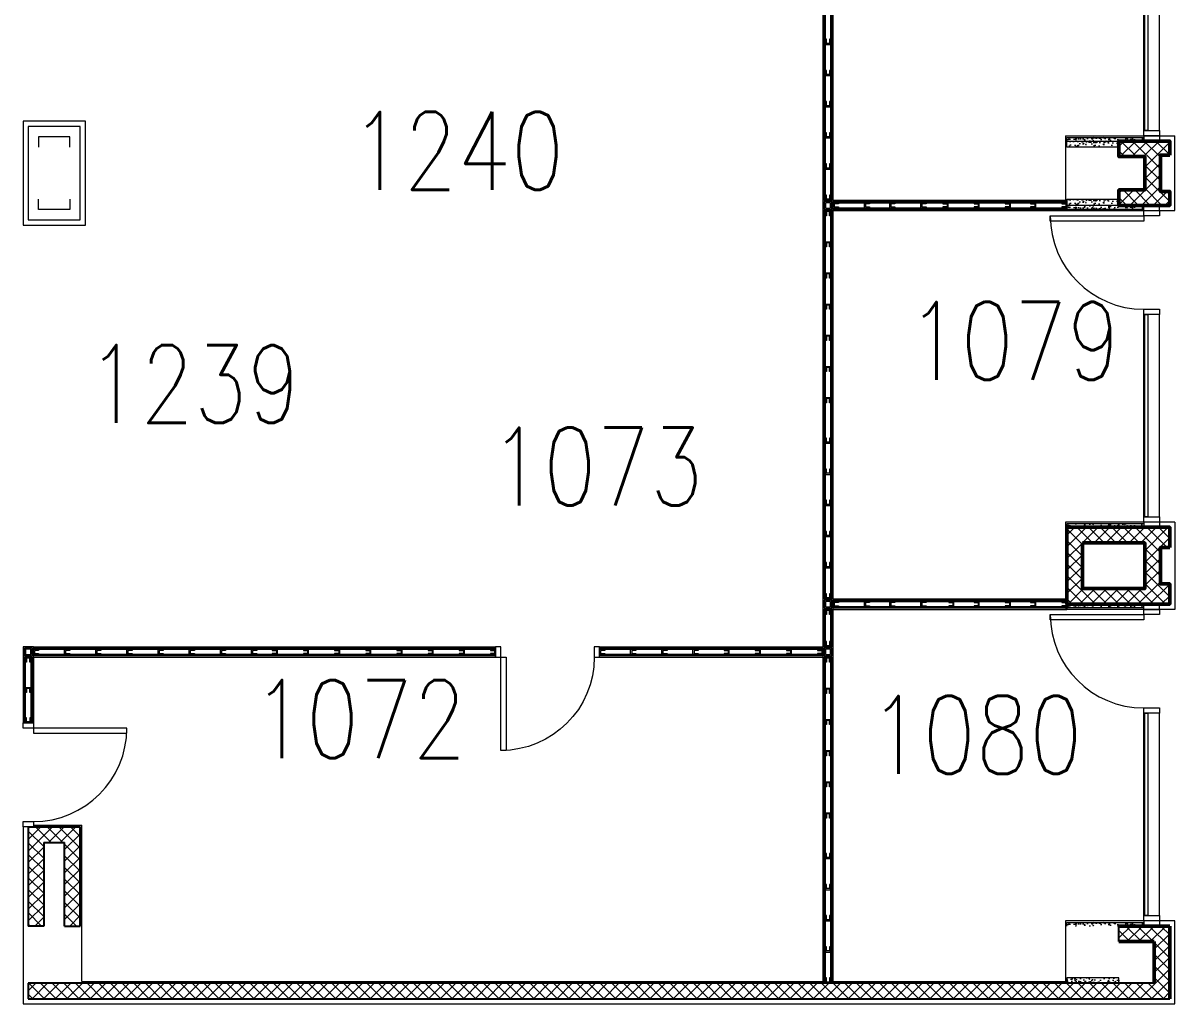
# Model space of a CAD drawing. Header units: inches. Extents: x 13084 to 220150, y 6494 to 167180.
# Drawn here: x 152815 to 163905, y 131130 to 140577 of the extents above; entities that cross this region are included whole.
import ezdxf
from ezdxf.enums import TextEntityAlignment as Align

# ---------------------------------------------------------------- set-up
doc = ezdxf.new("R2010")
doc.units = ezdxf.units.IN
doc.header["$MEASUREMENT"] = 0
for name, color, linetype, lineweight in [('Ground Floor$0$A-G250-M-Walls-Blockwork', 7, 'Continuous', 25), ('Ground Floor$0$A-G250-M-Walls-Concrete', 7, 'Continuous', 20), ('Ground Floor$0$A-G250-M-Walls-Plasterboard-Partition', 7, 'Continuous', 15), ('Ground Floor$0$A-G252-H-Internal-Walls', 251, 'Continuous', 9), ('Ground Floor$0$A-G312-M-Wall-Finish-Plaster', 7, 'Continuous', 15), ('Ground Floor$0$A-G321-M-Window', 251, 'Continuous', 9), ('Ground Floor$0$A-G322-M-Door', 251, 'Continuous', 15), ('Ground Floor$0$Z-Z001-S-Room-Name-Identification-250', 7, 'Continuous', 15)]:
    doc.layers.add(name, color=color, linetype=linetype, lineweight=lineweight)
doc.styles.add('Ground Floor$0$Tag-RomanS', font='romans.shx', dxfattribs={"width": 0.8})
pattern_1 = [(45, (31615.24, 164129.57), (-56.1266, 56.1266), []), (135, (31615.24, 164129.57), (-56.1266, -56.1266), [])]

# ---------------------------------------------------------------- blocks, each defined once
blk = doc.blocks.new('Ground Floor$0$d17')
at = {"layer": 'Ground Floor$0$A-G321-M-Window', "elevation": 0}
blk.add_lwpolyline([(132110, -20764), (132110, -18814), (132140, -18814), (132140, -20764)], close=True, dxfattribs=at)
at = {"layer": 'Ground Floor$0$A-G322-M-Door'}
for p, q in [((132100, -20764, 0), (132100, -18814, 0)), ((132250, -20764, 0), (132250, -18814, 0))]:
    blk.add_line(p, q, dxfattribs=at)
at = {"layer": 'Ground Floor$0$A-G322-M-Door', "elevation": 0}
for points in [[(132100, -17814), (132250, -17814), (132250, -17864), (132100, -17864)], [(131200, -17914), (131200, -17864), (132100, -17864), (132100, -17914)], [(132100, -18764), (132250, -18764), (132250, -18814), (132100, -18814)], [(132100, -20764), (132250, -20764), (132250, -20814), (132100, -20814)]]:
    blk.add_lwpolyline(points, close=True, dxfattribs=at)
at = {"layer": 'Ground Floor$0$A-G322-M-Door'}
blk.add_arc((132100, -17864, 0), 900, 180, 270, dxfattribs=at)
blk = doc.blocks.new('Ground Floor$0$tag-roomname')
at = {"lineweight": 18, "ltscale": 0.01, "style": 'Ground Floor$0$Tag-RomanS', "width": 0.8}
blk.add_attdef('ROOM_NO_2', text='', height=3, dxfattribs=at).set_placement((0, 1.612), align=Align.MIDDLE_CENTER)
at = {"linetype": 'ByBlock', "lineweight": 13, "ltscale": 0.01, "style": 'Ground Floor$0$Tag-RomanS', "width": 0.8, "flags": 1}
for tag, p in [('ROOM_NAME_1', (0, -2.288)), ('AREA', (0, -5.744))]:
    blk.add_attdef(tag, text='', height=2.8, dxfattribs=at).set_placement(p, align=Align.MIDDLE_CENTER)
blk = doc.blocks.new('Ground Floor$0$d1000-100')
at = {"layer": 'Ground Floor$0$A-G322-M-Door'}
for points in [[(100, 1002), (50, 1002), (50, 102), (100, 102)], [(0, 102), (50, 102), (50, 2), (0, 2)], [(950, 102), (1000, 102), (1000, 2), (950, 2)]]:
    blk.add_lwpolyline(points, close=True, dxfattribs=at)
blk.add_arc((50, 102), 900, 0, 90, dxfattribs=at)

msp = doc.modelspace()

# ---------------------------------------------------------------- hatches: boundary and pattern name
at = {"layer": 'Ground Floor$0$A-G252-H-Internal-Walls'}
h = msp.add_hatch(dxfattribs=at)
h.set_pattern_fill('AR-CONC', color=256, scale=0.5, angle=90, style=0)
h.set_pattern_definition([(220, (31615.24, 121640.51), (7.969543, -91.092334), [9.525, -104.775]), (275, (31615.24, 121640.51), (-95.52832, 17.62141), [7.62, -83.82]), (169.549, (31615.9, 121632.92), (-87.558344, -73.47125), [8.095, -89.045]), (223.8158, (31589.84, 121640.51), (21.02116, -135.53952), [14.2875, -157.1625]), (173.3644, (31591.59, 121629.22), (-123.71278, -118.70212), [12.1425, -133.5675]), (278.816, (31589.84, 121640.51), (-123.71256, -118.7023), [11.43, -125.73]), (249, (31596.19, 121627.81), (51.13276, -75.80744), [9.525, -104.775]), (304, (31596.19, 121627.81), (-92.09398, -30.901014), [7.62, -83.82]), (198.5486, (31600.45, 121621.495), (-40.96143, -106.708245), [8.095, -89.045]), (232.5, (31615.24, 121640.512), (-42.2775194, -1.544302), [0, -82.804, 0, -85.09, 0, -84.1375]), (262.5, (31615.24, 121640.51), (-50.090287, -33.409831), [0, -48.514, 0, -80.899, 0, -32.0675]), (302.5, (31615.24, 121668.833), (2.864372, -67.795298), [0, -31.75, 0, -99.06, 0, -131.445]), (312.5, (31615.24, 121681.533), (-12.713246, -74.06459), [0, -41.275, 0, -65.786, 0, -93.345])])
h.paths.add_polyline_path([(163605, 139440), (163365, 139440), (163115, 139440), (163115, 139475), (163605, 139475)])
h.paths.add_polyline_path([(163115, 139440), (162865, 139440), (162865, 139475), (163115, 139475)])
h = msp.add_hatch(dxfattribs=at)
h.set_pattern_fill('AR-CONC', color=256, scale=0.5, angle=90, style=0)
h.set_pattern_definition([(140, (31615.24, 157189.57), (7.969543, 91.092334), [9.525, -104.775]), (85, (31615.24, 157189.57), (-95.52832, -17.62141), [7.62, -83.82]), (190.451, (31615.9, 157197.16), (-87.558344, 73.47125), [8.095, -89.045]), (136.1842, (31589.84, 157189.57), (21.02116, 135.53952), [14.2875, -157.1625]), (186.6356, (31591.59, 157200.86), (-123.71278, 118.70212), [12.1425, -133.5675]), (81.184, (31589.84, 157189.57), (-123.71256, 118.7023), [11.43, -125.73]), (111, (31596.19, 157202.27), (51.13276, 75.80744), [9.525, -104.775]), (56, (31596.19, 157202.27), (-92.09398, 30.901014), [7.62, -83.82]), (161.4514, (31600.45, 157208.59), (-40.96143, 106.708245), [8.095, -89.045]), (127.5, (31615.24, 157189.57), (-42.2775194, 1.544302), [0, -82.804, 0, -85.09, 0, -84.1375]), (97.5, (31615.24, 157189.57), (-50.090287, 33.409831), [0, -48.514, 0, -80.899, 0, -32.0675]), (57.5, (31615.24, 157161.25), (2.864372, 67.795298), [0, -31.75, 0, -99.06, 0, -131.445]), (47.5, (31615.24, 157148.55), (-12.713246, 74.06459), [0, -41.275, 0, -65.786, 0, -93.345])])
h.paths.add_polyline_path([(163365, 139440), (163115, 139440), (163115, 139391), (163365, 139391)])
h.paths.add_polyline_path([(163115, 139440), (162865, 139440), (162865, 139391), (163115, 139391)])
h = msp.add_hatch(dxfattribs=at)
h.set_pattern_fill('ANSI37', color=256, scale=25, style=0)
h.set_pattern_definition([(45, (31615.24, 164119.26), (-56.1266, 56.1266), []), (135, (31615.24, 164119.26), (-56.1266, -56.1266), [])])
h.paths.add_polyline_path([(163765, 139305), (163855, 139305), (163855, 139440), (163365, 139440), (163365, 139290), (163615, 139290), (163615, 138970), (163365, 138970), (163365, 138820), (163855, 138820), (163855, 138955), (163765, 138955)])
h = msp.add_hatch(dxfattribs=at)
h.set_pattern_fill('AR-CONC', color=256, scale=0.5, angle=90, style=0)
h.set_pattern_definition([(140, (31615.24, 156629.57), (7.969543, 91.092334), [9.525, -104.775]), (85, (31615.24, 156629.57), (-95.52832, -17.62141), [7.62, -83.82]), (190.451, (31615.9, 156637.16), (-87.558344, 73.47125), [8.095, -89.045]), (136.1842, (31589.84, 156629.57), (21.02116, 135.53952), [14.2875, -157.1625]), (186.6356, (31591.59, 156640.86), (-123.71278, 118.70212), [12.1425, -133.5675]), (81.184, (31589.84, 156629.57), (-123.71256, 118.7023), [11.43, -125.73]), (111, (31596.19, 156642.27), (51.13276, 75.80744), [9.525, -104.775]), (56, (31596.19, 156642.27), (-92.09398, 30.901014), [7.62, -83.82]), (161.4514, (31600.45, 156648.59), (-40.96143, 106.708245), [8.095, -89.045]), (127.5, (31615.24, 156629.57), (-42.2775194, 1.544302), [0, -82.804, 0, -85.09, 0, -84.1375]), (97.5, (31615.24, 156629.57), (-50.090287, 33.409831), [0, -48.514, 0, -80.899, 0, -32.0675]), (57.5, (31615.24, 156601.25), (2.864372, 67.795298), [0, -31.75, 0, -99.06, 0, -131.445]), (47.5, (31615.24, 156588.55), (-12.713246, 74.06459), [0, -41.275, 0, -65.786, 0, -93.345])])
h.paths.add_polyline_path([(163365, 138880), (163115, 138880), (163115, 138831), (163365, 138831)])
h.paths.add_polyline_path([(163115, 138880), (162865, 138880), (162865, 138831), (163115, 138831)])
h = msp.add_hatch(dxfattribs=at)
h.set_pattern_fill('AR-CONC', color=256, scale=0.5, angle=90, style=0)
h.set_pattern_definition([(140, (31615.24, 156618.63), (7.969543, 91.092334), [9.525, -104.775]), (85, (31615.24, 156618.63), (-95.52832, -17.62141), [7.62, -83.82]), (190.451, (31615.9, 156626.22), (-87.558344, 73.47125), [8.095, -89.045]), (136.1842, (31589.84, 156618.63), (21.02116, 135.53952), [14.2875, -157.1625]), (186.6356, (31591.59, 156629.92), (-123.71278, 118.70212), [12.1425, -133.5675]), (81.184, (31589.84, 156618.63), (-123.71256, 118.7023), [11.43, -125.73]), (111, (31596.19, 156631.33), (51.13276, 75.80744), [9.525, -104.775]), (56, (31596.19, 156631.33), (-92.09398, 30.901014), [7.62, -83.82]), (161.4514, (31600.45, 156637.64), (-40.96143, 106.708245), [8.095, -89.045]), (127.5, (31615.24, 156618.627), (-42.2775194, 1.544302), [0, -82.804, 0, -85.09, 0, -84.1375]), (97.5, (31615.24, 156618.627), (-50.090287, 33.409831), [0, -48.514, 0, -80.899, 0, -32.0675]), (57.5, (31615.24, 156590.306), (2.864372, 67.795298), [0, -31.75, 0, -99.06, 0, -131.445]), (47.5, (31615.24, 156577.606), (-12.713246, 74.06459), [0, -41.275, 0, -65.786, 0, -93.345])])
h.paths.add_polyline_path([(163605, 138820), (163365, 138820), (163115, 138820), (163115, 138785), (163605, 138785)])
h.paths.add_polyline_path([(163115, 138820), (162865, 138820), (162865, 138785), (163115, 138785)])
h = msp.add_hatch(dxfattribs=at)
h.set_pattern_fill('AR-CONC', color=256, scale=0.5, angle=90, style=0)
h.set_pattern_definition([(140, (31615.24, 153553.63), (7.969543, 91.092334), [9.525, -104.775]), (85, (31615.24, 153553.63), (-95.52832, -17.62141), [7.62, -83.82]), (190.451, (31615.9, 153561.22), (-87.558344, 73.47125), [8.095, -89.045]), (136.1842, (31589.84, 153553.63), (21.02116, 135.53952), [14.2875, -157.1625]), (186.6356, (31591.59, 153564.92), (-123.71278, 118.70212), [12.1425, -133.5675]), (81.184, (31589.84, 153553.63), (-123.71256, 118.7023), [11.43, -125.73]), (111, (31596.19, 153566.33), (51.13276, 75.80744), [9.525, -104.775]), (56, (31596.19, 153566.33), (-92.09398, 30.901014), [7.62, -83.82]), (161.4514, (31600.45, 153572.64), (-40.96143, 106.708245), [8.095, -89.045]), (127.5, (31615.24, 153553.627), (-42.2775194, 1.544302), [0, -82.804, 0, -85.09, 0, -84.1375]), (97.5, (31615.24, 153553.627), (-50.090287, 33.409831), [0, -48.514, 0, -80.899, 0, -32.0675]), (57.5, (31615.24, 153525.306), (2.864372, 67.795298), [0, -31.75, 0, -99.06, 0, -131.445]), (47.5, (31615.24, 153512.606), (-12.713246, 74.06459), [0, -41.275, 0, -65.786, 0, -93.345])])
h.paths.add_polyline_path([(163605, 135755), (163365, 135755), (163115, 135755), (163115, 135720), (163605, 135720)])
h.paths.add_polyline_path([(163115, 135755), (162865, 135755), (162865, 135720), (163115, 135720)])
h = msp.add_hatch(dxfattribs=at)
h.set_pattern_fill('ANSI37', color=256, scale=25, style=0)
h.set_pattern_definition(pattern_1)
h.paths.add_polyline_path([(162865, 135720), (162865, 134980), (163855, 134980), (163855, 135175), (163765, 135175), (163765, 135525), (163855, 135525), (163855, 135720)])
h.paths.add_polyline_path([(163615, 135570), (163615, 135130), (163015, 135130), (163015, 135570)], flags=16)
h = msp.add_hatch(dxfattribs=at)
h.set_pattern_fill('AR-CONC', color=256, scale=0.5, angle=90, style=0)
h.set_pattern_definition([(220, (31615.24, 117145.82), (7.969543, -91.092334), [9.525, -104.775]), (275, (31615.24, 117145.82), (-95.52832, 17.62141), [7.62, -83.82]), (169.549, (31615.9, 117138.23), (-87.558344, -73.47125), [8.095, -89.045]), (223.8158, (31589.84, 117145.82), (21.02116, -135.53952), [14.2875, -157.1625]), (173.3644, (31591.59, 117134.52), (-123.71278, -118.70212), [12.1425, -133.5675]), (278.816, (31589.84, 117145.82), (-123.71256, -118.7023), [11.43, -125.73]), (249, (31596.19, 117133.12), (51.13276, -75.80744), [9.525, -104.775]), (304, (31596.19, 117133.12), (-92.09398, -30.901014), [7.62, -83.82]), (198.5486, (31600.45, 117126.8), (-40.96143, -106.708245), [8.095, -89.045]), (232.5, (31615.24, 117145.82), (-42.2775194, -1.544302), [0, -82.804, 0, -85.09, 0, -84.1375]), (262.5, (31615.24, 117145.82), (-50.090287, -33.409831), [0, -48.514, 0, -80.899, 0, -32.0675]), (302.5, (31615.24, 117174.14), (2.864372, -67.795298), [0, -31.75, 0, -99.06, 0, -131.445]), (312.5, (31615.24, 117186.84), (-12.713246, -74.06459), [0, -41.275, 0, -65.786, 0, -93.345])])
h.paths.add_polyline_path([(163605, 134945), (163365, 134945), (163115, 134945), (163115, 134980), (163605, 134980)])
h.paths.add_polyline_path([(163115, 134945), (162865, 134945), (162865, 134980), (163115, 134980)])
h = msp.add_hatch(dxfattribs=at)
h.set_pattern_fill('ANSI37', color=256, scale=25, style=0)
h.set_pattern_definition([(45, (31615.24, 164129.57), (-56.1266, 56.1266), []), (135, (31615.24, 164129.57), (-56.1266, -56.1266), [])])
h.paths.add_polyline_path([(153365, 132836), (153115, 132836), (153115, 132686), (153215, 132686), (153215, 131880), (153365, 131880)])
h.paths.add_polyline_path([(153015, 132686), (153115, 132686), (153115, 132836), (152865, 132836), (152865, 131880), (153015, 131880)])
h = msp.add_hatch(dxfattribs=at)
h.set_pattern_fill('ANSI37', color=256, scale=25, style=0)
h.set_pattern_definition(pattern_1)
h.paths.add_polyline_path([(163855, 131180), (163855, 131880), (163365, 131880), (163365, 131730), (163705, 131730), (163705, 131330), (152865, 131330), (152865, 131180)])
h = msp.add_hatch(dxfattribs=at)
h.set_pattern_fill('AR-CONC', color=256, scale=0.5, angle=90, style=0)
h.set_pattern_definition([(220, (31615.24, 114080.51), (7.969543, -91.092334), [9.525, -104.775]), (275, (31615.24, 114080.51), (-95.52832, 17.62141), [7.62, -83.82]), (169.549, (31615.9, 114072.92), (-87.558344, -73.47125), [8.095, -89.045]), (223.8158, (31589.84, 114080.51), (21.02116, -135.53952), [14.2875, -157.1625]), (173.3644, (31591.59, 114069.22), (-123.71278, -118.70212), [12.1425, -133.5675]), (278.816, (31589.84, 114080.51), (-123.71256, -118.7023), [11.43, -125.73]), (249, (31596.19, 114067.81), (51.13276, -75.80744), [9.525, -104.775]), (304, (31596.19, 114067.81), (-92.09398, -30.901014), [7.62, -83.82]), (198.5486, (31600.45, 114061.495), (-40.96143, -106.708245), [8.095, -89.045]), (232.5, (31615.24, 114080.512), (-42.2775194, -1.544302), [0, -82.804, 0, -85.09, 0, -84.1375]), (262.5, (31615.24, 114080.51), (-50.090287, -33.409831), [0, -48.514, 0, -80.899, 0, -32.0675]), (302.5, (31615.24, 114108.833), (2.864372, -67.795298), [0, -31.75, 0, -99.06, 0, -131.445]), (312.5, (31615.24, 114121.533), (-12.713246, -74.06459), [0, -41.275, 0, -65.786, 0, -93.345])])
h.paths.add_polyline_path([(163605, 131880), (163365, 131880), (163115, 131880), (163115, 131915), (163605, 131915)])
h.paths.add_polyline_path([(163115, 131880), (162865, 131880), (162865, 131915), (163115, 131915)])
h = msp.add_hatch(dxfattribs=at)
h.set_pattern_fill('AR-CONC', color=256, scale=0.5, angle=90, style=0)
h.set_pattern_definition([(140, (31615.24, 164129.57), (7.969543, 91.092334), [9.525, -104.775]), (85, (31615.24, 164129.57), (-95.52832, -17.62141), [7.62, -83.82]), (190.451, (31615.9, 164137.16), (-87.558344, 73.47125), [8.095, -89.045]), (136.1842, (31589.84, 164129.57), (21.02116, 135.53952), [14.2875, -157.1625]), (186.6356, (31591.59, 164140.86), (-123.71278, 118.70212), [12.1425, -133.5675]), (81.184, (31589.84, 164129.57), (-123.71256, 118.7023), [11.43, -125.73]), (111, (31596.19, 164142.27), (51.13276, 75.80744), [9.525, -104.775]), (56, (31596.19, 164142.27), (-92.09398, 30.901014), [7.62, -83.82]), (161.4514, (31600.45, 164148.59), (-40.96143, 106.708245), [8.095, -89.045]), (127.5, (31615.24, 164129.57), (-42.2775194, 1.544302), [0, -82.804, 0, -85.09, 0, -84.1375]), (97.5, (31615.24, 164129.57), (-50.090287, 33.409831), [0, -48.514, 0, -80.899, 0, -32.0675]), (57.5, (31615.24, 164101.25), (2.864372, 67.795298), [0, -31.75, 0, -99.06, 0, -131.445]), (47.5, (31615.24, 164088.55), (-12.713246, 74.06459), [0, -41.275, 0, -65.786, 0, -93.345])])
h.paths.add_polyline_path([(163365, 131380), (163115, 131380), (163115, 131330), (163365, 131330)])
h.paths.add_polyline_path([(163115, 131380), (162865, 131380), (162865, 131330), (163115, 131330)])

# ---------------------------------------------------------------- linework, layer by layer
at = {"layer": 'Ground Floor$0$A-G250-M-Walls-Blockwork'}
for p, q in [((152865, 132836), (152865, 131880)), ((152865, 132836, 0), (153365, 132836, 0)), ((153365, 131880), (153365, 132836)), ((153015, 132686), (153015, 131880)), ((153015, 132686, 0), (153215, 132686, 0)), ((153215, 131880), (153215, 132686)), ((153015, 131880), (152865, 131880)), ((153215, 131880), (153365, 131880)), ((163365, 131730, 0), (163365, 131880, 0)), ((163705, 131330, 0), (152865, 131330)), ((152865, 131330), (152865, 131180)), ((152865, 131180), (163855, 131180, 0))]:
    msp.add_line(p, q, dxfattribs=at)
at = {"layer": 'Ground Floor$0$A-G250-M-Walls-Blockwork', "lineweight": 50, "ltscale": 0.02}
for p, q in [((163365, 131880, 0), (163855, 131880, 0)), ((163855, 131880, 0), (163855, 131180, 0)), ((163705, 131730, 0), (163365, 131730, 0)), ((163705, 131730, 0), (163705, 131330, 0))]:
    msp.add_line(p, q, dxfattribs=at)
at = {"layer": 'Ground Floor$0$A-G250-M-Walls-Blockwork', "lineweight": 50, "ltscale": 0.02, "elevation": 0}
for points in [[(163855, 139305), (163765, 139305), (163765, 138955), (163855, 138955), (163855, 138820), (163365, 138820), (163365, 138970), (163615, 138970), (163615, 139290), (163365, 139290), (163365, 139440), (163855, 139440), (163855, 139305)], [(163855, 135525), (163765, 135525), (163765, 135175), (163855, 135175), (163855, 134980), (162865, 134980), (162865, 135720), (163855, 135720), (163855, 135525)]]:
    msp.add_lwpolyline(points, dxfattribs=at)
msp.add_lwpolyline([(163015, 135570), (163615, 135570), (163615, 135130), (163015, 135130)], close=True, dxfattribs=at)
at = {"layer": 'Ground Floor$0$A-G250-M-Walls-Concrete', "elevation": 0}
msp.add_lwpolyline([(162865, 139440), (163365, 139440), (163365, 139380), (162865, 139380)], close=True, dxfattribs=at)
at = {"layer": 'Ground Floor$0$A-G250-M-Walls-Concrete'}
for points in [[(162865, 138880), (163365, 138880), (163365, 138820), (162865, 138820)], [(163365, 131380), (162865, 131380), (162865, 131330), (163365, 131330)]]:
    msp.add_lwpolyline(points, close=True, dxfattribs=at)
at = {"layer": 'Ground Floor$0$A-G250-M-Walls-Plasterboard-Partition'}
for p, q in [((160515, 146930, 0), (160515, 134550, 0)), ((160615, 138870, 0), (160615, 142576, 0)), ((160528, 138870, 0), (160528, 142490, 0)), ((160540, 138870, 0), (160540, 142490, 0)), ((160590, 142490, 0), (160590, 138870, 0)), ((160603, 142490, 0), (160603, 138870, 0)), ((160615, 138890, 0), (160615, 140514, 0)), ((160615, 138870, 0), (162865, 138870, 0)), ((160615, 138857, 0), (162865, 138857, 0)), ((162865, 138870, 0), (162865, 138770, 0)), ((160528, 135030, 0), (160528, 138770, 0)), ((160540, 135030, 0), (160540, 138770, 0)), ((160590, 138770, 0), (160590, 135030, 0)), ((160603, 138770, 0), (160603, 135030, 0)), ((160615, 138845, 0), (162865, 138845, 0)), ((162865, 138795, 0), (160615, 138795, 0)), ((162865, 138782, 0), (160615, 138782, 0)), ((160615, 137539, 0), (160615, 138770, 0)), ((160615, 138770, 0), (162865, 138770, 0)), ((160615, 135030, 0), (160615, 138761, 0)), ((160615, 135085, 0), (160615, 136539, 0)), ((160615, 135030, 0), (162865, 135030, 0)), ((160615, 135017, 0), (162865, 135017, 0)), ((160615, 135005, 0), (162865, 135005, 0)), ((162865, 135030), (162865, 134930, 0)), ((160528, 134570, 0), (160528, 134930, 0)), ((160540, 134570, 0), (160540, 134930, 0)), ((160590, 134930, 0), (160590, 134570, 0)), ((160603, 134930, 0), (160603, 134570, 0)), ((162865, 134955, 0), (160615, 134955, 0)), ((162865, 134942, 0), (160615, 134942, 0)), ((160615, 133748, 0), (160615, 134930, 0)), ((160615, 134930, 0), (162865, 134930, 0)), ((160615, 131330, 0), (160615, 134911, 0)), ((152815, 134570, 0), (152815, 133836, 0)), ((152915, 134570, 0), (157365, 134570, 0)), ((152915, 134557, 0), (157365, 134557, 0)), ((152915, 134545, 0), (157365, 134545, 0)), ((157365, 134470, 0), (157365, 134570, 0)), ((158365, 134570, 0), (160515, 134570, 0)), ((158365, 134470, 0), (158365, 134570, 0)), ((158365, 134557, 0), (160515, 134557, 0)), ((158365, 134545, 0), (160515, 134545, 0)), ((152828, 133836, 0), (152828, 134470, 0)), ((152840, 133836, 0), (152840, 134470, 0)), ((152890, 134470, 0), (152890, 133836, 0)), ((152903, 134470, 0), (152903, 133836, 0)), ((157365, 134495, 0), (152915, 134495, 0)), ((157365, 134482, 0), (152915, 134482, 0)), ((152915, 134470, 0), (152915, 133836, 0)), ((152915, 134470, 0), (157365, 134470, 0)), ((160515, 134495, 0), (158365, 134495, 0)), ((160515, 134482, 0), (158365, 134482, 0)), ((158365, 134470, 0), (160515, 134470, 0)), ((160515, 134470, 0), (160515, 131330, 0)), ((160528, 131330, 0), (160528, 134470, 0)), ((160540, 131330, 0), (160540, 134470, 0)), ((160590, 134470, 0), (160590, 131330, 0)), ((160603, 134470, 0), (160603, 131330, 0)), ((152815, 133836, 0), (152915, 133836, 0)), ((160615, 131470, 0), (160615, 132798, 0)), ((160615, 132242, 0), (160615, 132647, 0)), ((160615, 131330, 0), (160515, 131330, 0))]:
    msp.add_line(p, q, dxfattribs=at)
at = {"layer": 'Ground Floor$0$A-G250-M-Walls-Plasterboard-Partition', "elevation": 0}
for points in [[(160540, 140370), (160590, 140370), (160590, 140420), (160580, 140420), (160580, 140380), (160550, 140380), (160550, 140420), (160540, 140420)], [(160540, 140070), (160590, 140070), (160590, 140120), (160580, 140120), (160580, 140080), (160550, 140080), (160550, 140120), (160540, 140120)], [(160540, 139770), (160590, 139770), (160590, 139820), (160580, 139820), (160580, 139780), (160550, 139780), (160550, 139820), (160540, 139820)], [(160540, 139470), (160590, 139470), (160590, 139520), (160580, 139520), (160580, 139480), (160550, 139480), (160550, 139520), (160540, 139520)], [(160540, 139170), (160590, 139170), (160590, 139220), (160580, 139220), (160580, 139180), (160550, 139180), (160550, 139220), (160540, 139220)], [(160615, 138870), (160515, 138870), (160515, 138770), (160615, 138770)], [(160603, 138857), (160528, 138857), (160528, 138782), (160603, 138782)], [(160540, 138870), (160590, 138870), (160590, 138920), (160580, 138920), (160580, 138880), (160550, 138880), (160550, 138920), (160540, 138920)], [(160590, 138845), (160540, 138845), (160540, 138795), (160590, 138795)], [(160540, 138770), (160590, 138770), (160590, 138720), (160580, 138720), (160580, 138760), (160550, 138760), (160550, 138720), (160540, 138720)], [(160615, 138795), (160615, 138845), (160665, 138845), (160665, 138835), (160625, 138835), (160625, 138805), (160665, 138805), (160665, 138795)], [(160915, 138795), (160915, 138845), (160965, 138845), (160965, 138835), (160925, 138835), (160925, 138805), (160965, 138805), (160965, 138795)], [(161159, 138795), (161159, 138845), (161209, 138845), (161209, 138835), (161169, 138835), (161169, 138805), (161209, 138805), (161209, 138795)], [(161459, 138795), (161459, 138845), (161509, 138845), (161509, 138835), (161469, 138835), (161469, 138805), (161509, 138805), (161509, 138795)], [(161721, 138795), (161721, 138845), (161671, 138845), (161671, 138835), (161711, 138835), (161711, 138805), (161671, 138805), (161671, 138795)], [(162021, 138795), (162021, 138845), (161971, 138845), (161971, 138835), (162011, 138835), (162011, 138805), (161971, 138805), (161971, 138795)], [(162321, 138795), (162321, 138845), (162271, 138845), (162271, 138835), (162311, 138835), (162311, 138805), (162271, 138805), (162271, 138795)], [(162565, 138795), (162565, 138845), (162515, 138845), (162515, 138835), (162555, 138835), (162555, 138805), (162515, 138805), (162515, 138795)], [(162865, 138795), (162865, 138845), (162815, 138845), (162815, 138835), (162855, 138835), (162855, 138805), (162815, 138805), (162815, 138795)], [(160540, 138470), (160590, 138470), (160590, 138420), (160580, 138420), (160580, 138460), (160550, 138460), (160550, 138420), (160540, 138420)], [(160540, 138170), (160590, 138170), (160590, 138120), (160580, 138120), (160580, 138160), (160550, 138160), (160550, 138120), (160540, 138120)], [(160540, 137870), (160590, 137870), (160590, 137820), (160580, 137820), (160580, 137860), (160550, 137860), (160550, 137820), (160540, 137820)], [(160540, 137570), (160590, 137570), (160590, 137520), (160580, 137520), (160580, 137560), (160550, 137560), (160550, 137520), (160540, 137520)], [(160540, 137270), (160590, 137270), (160590, 137220), (160580, 137220), (160580, 137260), (160550, 137260), (160550, 137220), (160540, 137220)], [(160540, 136970), (160590, 136970), (160590, 136920), (160580, 136920), (160580, 136960), (160550, 136960), (160550, 136920), (160540, 136920)], [(160540, 136530), (160590, 136530), (160590, 136580), (160580, 136580), (160580, 136540), (160550, 136540), (160550, 136580), (160540, 136580)], [(160540, 136230), (160590, 136230), (160590, 136280), (160580, 136280), (160580, 136240), (160550, 136240), (160550, 136280), (160540, 136280)], [(160540, 135930), (160590, 135930), (160590, 135980), (160580, 135980), (160580, 135940), (160550, 135940), (160550, 135980), (160540, 135980)], [(160540, 135630), (160590, 135630), (160590, 135680), (160580, 135680), (160580, 135640), (160550, 135640), (160550, 135680), (160540, 135680)], [(160540, 135330), (160590, 135330), (160590, 135380), (160580, 135380), (160580, 135340), (160550, 135340), (160550, 135380), (160540, 135380)], [(160540, 135030), (160590, 135030), (160590, 135080), (160580, 135080), (160580, 135040), (160550, 135040), (160550, 135080), (160540, 135080)], [(160615, 135030), (160515, 135030), (160515, 134930), (160615, 134930)], [(160603, 135017), (160528, 135017), (160528, 134942), (160603, 134942)], [(160590, 135005), (160540, 135005), (160540, 134955), (160590, 134955)], [(160615, 134955), (160615, 135005), (160665, 135005), (160665, 134995), (160625, 134995), (160625, 134965), (160665, 134965), (160665, 134955)], [(160915, 134955), (160915, 135005), (160965, 135005), (160965, 134995), (160925, 134995), (160925, 134965), (160965, 134965), (160965, 134955)], [(161159, 134955), (161159, 135005), (161209, 135005), (161209, 134995), (161169, 134995), (161169, 134965), (161209, 134965), (161209, 134955)], [(161459, 134955), (161459, 135005), (161509, 135005), (161509, 134995), (161469, 134995), (161469, 134965), (161509, 134965), (161509, 134955)], [(161777, 134955), (161777, 135005), (161727, 135005), (161727, 134995), (161767, 134995), (161767, 134965), (161727, 134965), (161727, 134955)], [(162021, 134955), (162021, 135005), (161971, 135005), (161971, 134995), (162011, 134995), (162011, 134965), (161971, 134965), (161971, 134955)], [(162321, 134955), (162321, 135005), (162271, 135005), (162271, 134995), (162311, 134995), (162311, 134965), (162271, 134965), (162271, 134955)], [(162565, 134955), (162565, 135005), (162515, 135005), (162515, 134995), (162555, 134995), (162555, 134965), (162515, 134965), (162515, 134955)], [(162865, 134955), (162865, 135005), (162815, 135005), (162815, 134995), (162855, 134995), (162855, 134965), (162815, 134965), (162815, 134955)], [(160540, 134930), (160590, 134930), (160590, 134880), (160580, 134880), (160580, 134920), (160550, 134920), (160550, 134880), (160540, 134880)], [(152915, 134570), (152815, 134570), (152815, 134470), (152915, 134470)], [(152903, 134557), (152828, 134557), (152828, 134482), (152903, 134482)], [(152890, 134545), (152840, 134545), (152840, 134495), (152890, 134495)], [(152915, 134495), (152915, 134545), (152965, 134545), (152965, 134535), (152925, 134535), (152925, 134505), (152965, 134505), (152965, 134495)], [(153215, 134495), (153215, 134545), (153265, 134545), (153265, 134535), (153225, 134535), (153225, 134505), (153265, 134505), (153265, 134495)], [(153515, 134495), (153515, 134545), (153565, 134545), (153565, 134535), (153525, 134535), (153525, 134505), (153565, 134505), (153565, 134495)], [(153815, 134495), (153815, 134545), (153865, 134545), (153865, 134535), (153825, 134535), (153825, 134505), (153865, 134505), (153865, 134495)], [(154115, 134495), (154115, 134545), (154165, 134545), (154165, 134535), (154125, 134535), (154125, 134505), (154165, 134505), (154165, 134495)], [(154415, 134495), (154415, 134545), (154465, 134545), (154465, 134535), (154425, 134535), (154425, 134505), (154465, 134505), (154465, 134495)], [(154715, 134495), (154715, 134545), (154765, 134545), (154765, 134535), (154725, 134535), (154725, 134505), (154765, 134505), (154765, 134495)], [(155015, 134495), (155015, 134545), (155065, 134545), (155065, 134535), (155025, 134535), (155025, 134505), (155065, 134505), (155065, 134495)], [(155265, 134495), (155265, 134545), (155215, 134545), (155215, 134535), (155255, 134535), (155255, 134505), (155215, 134505), (155215, 134495)], [(155565, 134495), (155565, 134545), (155515, 134545), (155515, 134535), (155555, 134535), (155555, 134505), (155515, 134505), (155515, 134495)], [(155865, 134495), (155865, 134545), (155815, 134545), (155815, 134535), (155855, 134535), (155855, 134505), (155815, 134505), (155815, 134495)], [(156165, 134495), (156165, 134545), (156115, 134545), (156115, 134535), (156155, 134535), (156155, 134505), (156115, 134505), (156115, 134495)], [(156465, 134495), (156465, 134545), (156415, 134545), (156415, 134535), (156455, 134535), (156455, 134505), (156415, 134505), (156415, 134495)], [(156765, 134495), (156765, 134545), (156715, 134545), (156715, 134535), (156755, 134535), (156755, 134505), (156715, 134505), (156715, 134495)], [(157065, 134495), (157065, 134545), (157015, 134545), (157015, 134535), (157055, 134535), (157055, 134505), (157015, 134505), (157015, 134495)], [(157365, 134495), (157365, 134545), (157315, 134545), (157315, 134535), (157355, 134535), (157355, 134505), (157315, 134505), (157315, 134495)], [(158365, 134495), (158365, 134545), (158415, 134545), (158415, 134535), (158375, 134535), (158375, 134505), (158415, 134505), (158415, 134495)], [(158665, 134495), (158665, 134545), (158715, 134545), (158715, 134535), (158675, 134535), (158675, 134505), (158715, 134505), (158715, 134495)], [(158965, 134495), (158965, 134545), (159015, 134545), (159015, 134535), (158975, 134535), (158975, 134505), (159015, 134505), (159015, 134495)], [(159265, 134495), (159265, 134545), (159315, 134545), (159315, 134535), (159275, 134535), (159275, 134505), (159315, 134505), (159315, 134495)], [(159615, 134495), (159615, 134545), (159565, 134545), (159565, 134535), (159605, 134535), (159605, 134505), (159565, 134505), (159565, 134495)], [(159915, 134495), (159915, 134545), (159865, 134545), (159865, 134535), (159905, 134535), (159905, 134505), (159865, 134505), (159865, 134495)], [(160215, 134495), (160215, 134545), (160165, 134545), (160165, 134535), (160205, 134535), (160205, 134505), (160165, 134505), (160165, 134495)], [(160515, 134495), (160515, 134545), (160465, 134545), (160465, 134535), (160505, 134535), (160505, 134505), (160465, 134505), (160465, 134495)], [(160615, 134570), (160515, 134570), (160515, 134470), (160615, 134470)], [(160603, 134557), (160528, 134557), (160528, 134482), (160603, 134482)], [(160540, 134570), (160590, 134570), (160590, 134620), (160580, 134620), (160580, 134580), (160550, 134580), (160550, 134620), (160540, 134620)], [(160590, 134545), (160540, 134545), (160540, 134495), (160590, 134495)], [(152840, 134470), (152890, 134470), (152890, 134420), (152880, 134420), (152880, 134460), (152850, 134460), (152850, 134420), (152840, 134420)], [(160540, 134470), (160590, 134470), (160590, 134420), (160580, 134420), (160580, 134460), (160550, 134460), (160550, 134420), (160540, 134420)], [(152840, 134178), (152890, 134178), (152890, 134128), (152880, 134128), (152880, 134168), (152850, 134168), (152850, 134128), (152840, 134128)], [(160540, 134170), (160590, 134170), (160590, 134120), (160580, 134120), (160580, 134160), (160550, 134160), (160550, 134120), (160540, 134120)], [(152840, 133836), (152890, 133836), (152890, 133886), (152880, 133886), (152880, 133846), (152850, 133846), (152850, 133886), (152840, 133886)], [(160540, 133870), (160590, 133870), (160590, 133820), (160580, 133820), (160580, 133860), (160550, 133860), (160550, 133820), (160540, 133820)], [(160540, 133570), (160590, 133570), (160590, 133520), (160580, 133520), (160580, 133560), (160550, 133560), (160550, 133520), (160540, 133520)], [(160540, 133270), (160590, 133270), (160590, 133220), (160580, 133220), (160580, 133260), (160550, 133260), (160550, 133220), (160540, 133220)], [(160540, 132970), (160590, 132970), (160590, 132920), (160580, 132920), (160580, 132960), (160550, 132960), (160550, 132920), (160540, 132920)], [(160540, 132530), (160590, 132530), (160590, 132580), (160580, 132580), (160580, 132540), (160550, 132540), (160550, 132580), (160540, 132580)], [(160540, 132230), (160590, 132230), (160590, 132280), (160580, 132280), (160580, 132240), (160550, 132240), (160550, 132280), (160540, 132280)], [(160540, 131930), (160590, 131930), (160590, 131980), (160580, 131980), (160580, 131940), (160550, 131940), (160550, 131980), (160540, 131980)], [(160540, 131630), (160590, 131630), (160590, 131680), (160580, 131680), (160580, 131640), (160550, 131640), (160550, 131680), (160540, 131680)], [(160540, 131330), (160590, 131330), (160590, 131380), (160580, 131380), (160580, 131340), (160550, 131340), (160550, 131380), (160540, 131380)]]:
    msp.add_lwpolyline(points, close=True, dxfattribs=at)
at = {"layer": 'Ground Floor$0$A-G312-M-Wall-Finish-Plaster'}
for p, q in [((153415, 139630, 0), (152815, 139630, 0)), ((152815, 139630, 0), (152815, 138630, 0)), ((153415, 138630, 0), (153415, 139630, 0)), ((153365, 139580, 0), (152865, 139580, 0)), ((152865, 139580, 0), (152865, 138680, 0)), ((153365, 138680, 0), (153365, 139580, 0)), ((153265, 139480, 0), (152965, 139480, 0)), ((152965, 139480, 0), (152965, 139380, 0)), ((153265, 139380, 0), (153265, 139480, 0)), ((162850, 139490, 0), (162850, 138870, 0)), ((162850, 139490, 0), (163905, 139490, 0)), ((162865, 139475, 0), (163605, 139475, 0)), ((162865, 139440, 0), (162865, 139475, 0)), ((163605, 139490, 0), (163605, 139440, 0)), ((163755, 139490, 0), (163755, 139440, 0)), ((163905, 138770, 0), (163905, 139490, 0)), ((152965, 138780, 0), (152965, 138880, 0)), ((153265, 138880, 0), (153265, 138780, 0)), ((153265, 138780, 0), (152965, 138780, 0)), ((162850, 138770, 0), (163905, 138770, 0)), ((162865, 138785, 0), (163605, 138785, 0)), ((162865, 138784, 0), (162865, 138785, 0)), ((163605, 138770, 0), (163605, 138820, 0)), ((163755, 138770, 0), (163755, 138820, 0)), ((152815, 138630, 0), (153415, 138630, 0)), ((152865, 138680, 0), (153365, 138680, 0)), ((162850, 135770, 0), (162850, 135030, 0)), ((163905, 135770, 0), (162850, 135770, 0)), ((163605, 135755, 0), (162865, 135755, 0)), ((162865, 135755, 0), (162865, 135720, 0)), ((163605, 135770, 0), (163605, 135720, 0)), ((163755, 135770, 0), (163755, 135720, 0)), ((163905, 135770, 0), (163905, 134930, 0)), ((163605, 134930, 0), (163605, 134980, 0)), ((163755, 134930, 0), (163755, 134980, 0)), ((163905, 134930, 0), (162850, 134930, 0)), ((163605, 134945, 0), (162865, 134945, 0)), ((162865, 134945, 0), (162865, 134945, 0)), ((152815, 132836, 0), (152815, 131130, 0)), ((152865, 132836), (152815, 132836, 0)), ((152915, 132851), (153380, 132851)), ((152915, 132851), (152915, 132836, 0)), ((153380, 131345), (153380, 132851)), ((162850, 131930, 0), (162850, 131330, 0)), ((163905, 131930, 0), (162850, 131930, 0)), ((162865, 131915), (163605, 131915)), ((162865, 131880), (162865, 131915, 0)), ((163605, 131930, 0), (163605, 131880, 0)), ((163755, 131930, 0), (163755, 131880, 0)), ((163905, 131130, 0), (163905, 131930, 0)), ((153380, 131345), (160515, 131345, 0)), ((160615, 131345, 0), (162850, 131345, 0)), ((152815, 131130, 0), (163905, 131130, 0))]:
    msp.add_line(p, q, dxfattribs=at)

# ---------------------------------------------------------------- block references
for p in [(31505, 156584, 0), (31505, 152744)]:
    msp.add_blockref('Ground Floor$0$d17', p)
msp.add_blockref('Ground Floor$0$d17', (31505, 160304, 0), dxfattribs=at)
at = {"layer": 'Ground Floor$0$A-G322-M-Door', "xscale": -1, "rotation": 180}
msp.add_blockref('Ground Floor$0$d1000-100', (157365, 134572, 0), dxfattribs=at)
at = {"layer": 'Ground Floor$0$A-G322-M-Door', "rotation": 270}
msp.add_blockref('Ground Floor$0$d1000-100', (152813, 133836, 0), dxfattribs=at)
at = {"layer": 'Ground Floor$0$Z-Z001-S-Room-Name-Identification-250'}
ref = msp.add_blockref('Ground Floor$0$tag-roomname', (156996, 138943), dxfattribs=dict(at, xscale=250, yscale=250, zscale=250))
ref.add_attrib('ROOM_NO_2', '1240', dxfattribs={"layer": '0', "lineweight": 18, "ltscale": 0.01, "height": 750, "style": 'Ground Floor$0$Tag-RomanS', "width": 0.8}).set_placement((156996, 139346), align=Align.MIDDLE_CENTER)
ref = msp.add_blockref('Ground Floor$0$tag-roomname', (162354, 137112), dxfattribs=dict(at, xscale=250, yscale=250, zscale=250))
ref.add_attrib('ROOM_NO_2', '1079', dxfattribs={"layer": '0', "lineweight": 18, "ltscale": 0.01, "height": 750, "style": 'Ground Floor$0$Tag-RomanS', "width": 0.8}).set_placement((162354, 137515), align=Align.MIDDLE_CENTER)
ref = msp.add_blockref('Ground Floor$0$tag-roomname', (154459, 136697), dxfattribs=dict(at, xscale=250, yscale=250, zscale=250))
ref.add_attrib('ROOM_NO_2', '1239', dxfattribs={"layer": '0', "lineweight": 18, "ltscale": 0.01, "height": 750, "style": 'Ground Floor$0$Tag-RomanS', "width": 0.8}).set_placement((154459, 137100), align=Align.MIDDLE_CENTER)
ref = msp.add_blockref('Ground Floor$0$tag-roomname', (158336, 135903), dxfattribs=dict(at, xscale=250, yscale=250, zscale=250))
ref.add_attrib('ROOM_NO_2', '1073', dxfattribs={"layer": '0', "lineweight": 18, "ltscale": 0.01, "height": 750, "style": 'Ground Floor$0$Tag-RomanS', "width": 0.8}).set_placement((158336, 136306), align=Align.MIDDLE_CENTER)
ref = msp.add_blockref('Ground Floor$0$tag-roomname', (156053, 133470), dxfattribs=dict(at, xscale=250, yscale=250, zscale=250))
ref.add_attrib('ROOM_NO_2', '1072', dxfattribs={"layer": '0', "lineweight": 18, "ltscale": 0.01, "height": 750, "style": 'Ground Floor$0$Tag-RomanS', "width": 0.8}).set_placement((156053, 133873), align=Align.MIDDLE_CENTER)
ref = msp.add_blockref('Ground Floor$0$tag-roomname', (161988, 133319), dxfattribs=dict(at, xscale=250, yscale=250, zscale=250))
ref.add_attrib('ROOM_NO_2', '1080', dxfattribs={"layer": '0', "lineweight": 18, "ltscale": 0.01, "height": 750, "style": 'Ground Floor$0$Tag-RomanS', "width": 0.8}).set_placement((161988, 133722), align=Align.MIDDLE_CENTER)

doc.saveas('drawing.dxf')
